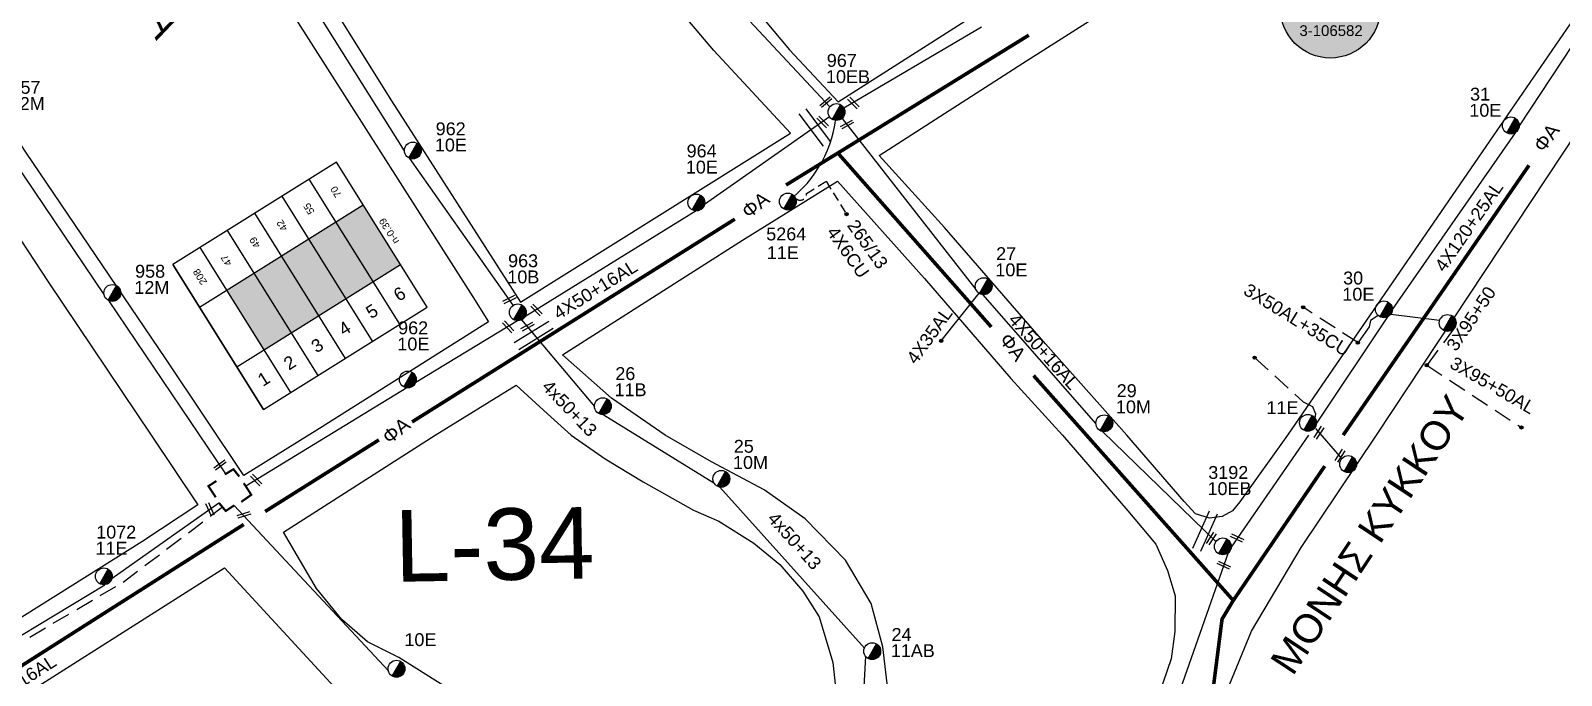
# Model space of a CAD drawing. Header units: millimetres. Extents: x 645 to 3057, y 900 to 1793.
# Drawn here: x 1938 to 2152, y 1557 to 1647.1 of the extents above; entities that cross this region are included whole.
import ezdxf
from ezdxf.enums import TextEntityAlignment as Align

# ---------------------------------------------------------------- set-up
doc = ezdxf.new("R2010")
doc.units = ezdxf.units.MM
doc.linetypes.add('DASHED', pattern=[19.05, 12.7, -6.35])
for name, color, linetype in [('Άγνωστα', 7, 'Continuous'), ('Ασφαλειοκιβώτια Χ.Τ 6 αναχωρήσεων', 7, 'Continuous'), ('Γυμνά εναέρια ΧΤ (3Φ)   4x35AL', 7, 'Continuous'), ('Γυμνά εναέρια ΧΤ και ΦΟΠ (3Φ)   4x50+16AL', 7, 'Continuous'), ('Επιγραφές - Σχήματα', 7, 'Continuous'), ('Καλώδια ΧΤ   4Χ6CU', 7, 'DASHED'), ('Μηχανική τομή', 7, 'Continuous'), ('Πελάτης μέσης τάσης', 7, 'Continuous'), ('Στύλος ΦΜ', 7, 'Continuous'), ('Στύλος ΦΜ @ 1', 7, 'Continuous'), ('Συνδέσεις', 7, 'Continuous'), ('Συνεστραμμένα ΧΤ   3x70+54.6+25 AL', 7, 'SYN_LINE'), ('Συνεστραμμένα ΧΤ   4x120+25 AL', 7, 'SYN_LINE'), ('Τομή', 7, 'Continuous'), ('Υπόβαθρο ΔΕΗ', 7, 'Continuous')]:
    doc.layers.add(name, color=color, linetype=linetype)
doc.styles.get("Standard").update_dxf_attribs({"font": 'arial.ttf'})
doc.linetypes.add('SYN_LINE', pattern='A,0.5,-0.0001,["/\\/\\/\\/",Standard,S=0.1,R=0,X=0,Y=-0.05],-0.25', length=0.7501)

# ---------------------------------------------------------------- blocks, each defined once
blk = doc.blocks.new('ΥΠΑΡΧΩΝ ΤΣΙΜΕΝΤΕΝΙΟΣ ΣΤΥΛΟΣ')
at = {"layer": 'Στύλος ΦΜ'}
blk.add_hatch(color=256, dxfattribs=at).paths.add_polyline_path([(-1.29, -2.28, 0.574793), (2.62, 0, 0.268822), (1.3, 2.27)])
blk.add_line((-1.29, -2.28), (1.3, 2.27), dxfattribs=at)
blk.add_circle((0, 0), 2.62, dxfattribs=at)
at = {"layer": 'Στύλος ΦΜ', "flags": 4}
for tag, p in [('ΑΡΙΘΜΟΣ', (-4.68, 8.05)), ('ΤΥΠΟΣ', (-4.91, 3.03))]:
    blk.add_attdef(tag, p, '', height=4, dxfattribs=at)
blk = doc.blocks.new('ΜΗΧΑΝΙΚΗ ΤΟΜΗ')
at = {"layer": 'Μηχανική τομή', "ltscale": 40}
for p, q in [((-1.89, 0.78), (1.89, 0.78)), ((1.89, 0), (-1.89, 0))]:
    blk.add_line(p, q, dxfattribs=at)
blk = doc.blocks.new('ΤΟΜΗ')
at = {"layer": 'Τομή', "ltscale": 40}
for p, q in [((-5.68, 0), (5.68, 0)), ((5.68, -2.33), (-5.68, -2.33))]:
    blk.add_line(p, q, dxfattribs=at)
blk = doc.blocks.new('_ΣΥΝΔΕΣΗ')
at = {"layer": 'Συνδέσεις', "linetype": 'SYN_LINE', "ltscale": 40}
blk.add_hatch(color=256, dxfattribs=at).paths.add_polyline_path([(0.5, -0.01, 1), (-0.5, -0.01, 1)])
at = {"layer": 'Συνδέσεις'}
blk.add_circle((0, -0.01), 0.5, dxfattribs=at)
blk = doc.blocks.new('ΑΣΦΑΛΕΙΟΚΙΒΩΤΙΟ ΥΠΟΣΤΑΘΜΟΥ 6 ΑΝΑΧΩΡΗΣΕΩΝ')
at = {"layer": 'Ασφαλειοκιβώτια Χ.Τ 6 αναχωρήσεων', "ltscale": 40}
for p, q in [((-23.91, 27), (23.91, 27)), ((-9.83, 27), (-9.83, -27)), ((9.83, 27), (9.83, -27)), ((-23.91, 18), (23.91, 18)), ((-23.91, 9), (23.91, 9)), ((-23.91, 0), (23.91, 0)), ((-23.91, -9), (23.91, -9)), ((-23.91, -18), (23.91, -18))]:
    blk.add_line(p, q, dxfattribs=at)
at = {"layer": 'Ασφαλειοκιβώτια Χ.Τ 6 αναχωρήσεων'}
blk.add_lwpolyline([(-23.91, -27), (23.91, -27), (23.91, 27), (-23.91, 27)], close=True, dxfattribs=at)
for s, p in [('1', (-18.47, 23.8)), ('2', (-18.47, 15.23)), ('3', (-18.47, 6.16)), ('4', (-18.47, -2.87)), ('5', (-18.47, -11.88)), ('6', (-18.47, -21.01))]:
    blk.add_text(s, height=3.6, rotation=270, dxfattribs=at).set_placement(p)
at = {"layer": 'Ασφαλειοκιβώτια Χ.Τ 6 αναχωρήσεων', "ltscale": 40}
for tag, height, p in [('ΟΝΟΜΑ', 5, (-0.27, 31.68)), ('ΚΕΙΜΕΝΟ 1', 2, (16.95, 22.41)), ('ΚΕΙΜΕΝΟ 2', 2, (16.95, 13.71)), ('ΚΕΙΜΕΝΟ 3', 2, (16.95, 4.31)), ('ΚΕΙΜΕΝΟ 4', 2, (16.95, -4.67)), ('ΚΕΙΜΕΝΟ 5', 2, (16.95, -13.51)), ('ΚΕΙΜΕΝΟ 6', 2, (16.95, -22.43)), ('ΣΧ', 2, (-0.21, -29.21))]:
    blk.add_attdef(tag, text='', height=height, dxfattribs=at).set_placement(p, align=Align.MIDDLE_CENTER)
blk = doc.blocks.new('ΠΕΛΑΤΗΣ ΜΕΣΗΣ ΤΑΣΗΣ')
at = {"layer": 'Πελάτης μέσης τάσης', "ltscale": 40, "true_color": 0x5db6e9}
blk.add_hatch(color=143, dxfattribs=at).paths.add_polyline_path([(3.5, 0, 1), (-3.5, 0, 1)])
at = {"layer": 'Πελάτης μέσης τάσης', "ltscale": 40}
blk.add_circle((0, 0), 3.5, dxfattribs=at)
at = {"layer": 'Πελάτης μέσης τάσης', "ltscale": 30, "insert": (-0.75, 2.73), "char_height": 1.5, "width": 113.5809, "attachment_point": 1}
blk.add_mtext('X', dxfattribs=at)
at = {"layer": 'Πελάτης μέσης τάσης', "ltscale": 40}
blk.add_attdef('ΑΡΙΘΜΟΣ_001', (-1.34, -1.06), '', height=1.5, dxfattribs=at)

msp = doc.modelspace()

# ---------------------------------------------------------------- hatches: boundary and pattern name
at = {"layer": 'Ασφαλειοκιβώτια Χ.Τ 6 αναχωρήσεων'}
for color, points in [(1, [(1985.88036, 1612.07008), (1989.69608, 1614.45552), (1984.48669, 1622.78842), (1980.67097, 1620.40299)]), (27, [(1982.06465, 1609.68465), (1985.88036, 1612.07008), (1980.67097, 1620.40299), (1976.85525, 1618.01756)]), (85, [(1978.24893, 1607.29922), (1982.06465, 1609.68465), (1976.85525, 1618.01756), (1973.03953, 1615.63213)]), (6, [(1974.43321, 1604.91379), (1978.24893, 1607.29922), (1973.03953, 1615.63213), (1969.22381, 1613.24669)]), (30, [(1970.61749, 1602.52836), (1974.43321, 1604.91379), (1969.22381, 1613.24669), (1965.40809, 1610.86126)])]:
    msp.add_hatch(color=color, dxfattribs=at).paths.add_polyline_path(points)

# ---------------------------------------------------------------- linework, layer by layer
at = {"layer": 'Άγνωστα', "color": 85}
for points in [[(1990.24591, 1630.33324), (1974.56092, 1655.33309)], [(2005.45709, 1608.74893), (1991.00668, 1629.27937)]]:
    msp.add_lwpolyline(points, dxfattribs=at)
at = {"layer": 'Άγνωστα', "color": 85, "linetype": 'DASHED', "ltscale": 0.2}
for points in [[(2126.40143, 1607.32394), (2125.32424, 1606.63472), (2125.16047, 1605.74805), (2123.57348, 1603.52109), (2115.91667, 1608.46838)], [(2137.04443, 1605.54232), (2133.20754, 1600.37596), (2146.43601, 1591.66672)], [(2109.13489, 1601.43588), (2115.93694, 1595.25841), (2117.2111, 1594.58689), (2117.6281, 1593.56805), (2117.56012, 1592.99021)]]:
    msp.add_lwpolyline(points, dxfattribs=at)
at = {"layer": 'Άγνωστα', "color": 5}
for points in [[(2006.60403, 1606.69666), (2016.8152, 1594.60479)], [(2018.05373, 1593.46906), (2033.51513, 1583.93166)], [(2034.34788, 1583.3225), (2054.56112, 1560.82054)], [(2054.69488, 1559.71828), (2053.68366, 1540.81115)]]:
    msp.add_lwpolyline(points, dxfattribs=at)
at = {"layer": 'Άγνωστα', "color": 30, "linetype": 'DASHED', "ltscale": 0.2}
msp.add_lwpolyline([(1926.71827, 1556.44364), (1926.54189, 1555.75223), (1927.16708, 1555.43086), (1927.73869, 1555.78795), (1928.00662, 1556.55566), (1950.9096, 1570.0529), (1964.78646, 1580.5518)], dxfattribs=at)
at = {"layer": 'Γυμνά εναέρια ΧΤ (3Φ)   4x35AL', "color": 2, "linetype": 'SYN_LINE', "ltscale": 10}
msp.add_lwpolyline([(2070.5499, 1610.45582), (2065.25889, 1603.76022)], dxfattribs=at)
at = {"layer": 'Γυμνά εναέρια ΧΤ και ΦΟΠ (3Φ)   4x50+16AL', "color": 2}
for points in [[(2070.96007, 1647.59899), (2051.69794, 1636.30936)], [(2051.43127, 1634.86735), (2070.15537, 1610.95746)], [(2071.09536, 1610.23911), (2086.93037, 1592.19824)], [(2087.88097, 1591.0973), (2103.72244, 1575.73161)]]:
    msp.add_lwpolyline(points, dxfattribs=at)
at = {"layer": 'Γυμνά εναέρια ΧΤ και ΦΟΠ (3Φ)   4x50+16AL', "color": 1}
for points in [[(1948.23424, 1610.25773), (1931.4454, 1635.12171)], [(1965.2803, 1585.18682), (1948.91452, 1609.3926)]]:
    msp.add_lwpolyline(points, dxfattribs=at)
at = {"layer": 'Γυμνά εναέρια ΧΤ και ΦΟΠ (3Φ)   4x50+16AL', "color": 85}
for points in [[(2049.69244, 1635.08196), (2032.20885, 1622.84597)], [(2031.03273, 1621.93004), (2007.08917, 1607.12815)], [(2006.05272, 1606.58132), (1991.82276, 1597.9659)], [(1990.57336, 1597.20999), (1968.04489, 1583.46829)]]:
    msp.add_lwpolyline(points, dxfattribs=at)
at = {"layer": 'Γυμνά εναέρια ΧΤ και ΦΟΠ (3Φ)   4x50+16AL', "color": 27}
for points in [[(1949.35793, 1570.61235), (1964.2915, 1581.13972)], [(1927.44456, 1557.09992), (1948.35705, 1569.68933)]]:
    msp.add_lwpolyline(points, dxfattribs=at)
at = {"layer": 'Γυμνά εναέρια ΧΤ και ΦΟΠ (3Φ)   4x50+16AL', "color": 6}
msp.add_lwpolyline([(1966.45094, 1580.77767), (1987.99542, 1557.62879)], dxfattribs=at)
at = {"layer": 'Καλώδια ΧΤ   4Χ6CU', "ltscale": 0.1}
msp.add_lwpolyline([(2044.94201, 1623.72132, 0.699472643), (2046.47659, 1624.36783), (2049.20155, 1626.07203), (2052.07296, 1621.48072)], format="xyb", dxfattribs=at)
at = {"layer": 'Συνεστραμμένα ΧΤ   3x70+54.6+25 AL', "color": 2, "ltscale": 20}
msp.add_lwpolyline([(2031.2256, 1656.34887), (2049.75063, 1636.5065)], dxfattribs=at)
at = {"layer": 'Συνεστραμμένα ΧΤ   3x70+54.6+25 AL', "linetype": 'SYN_LINE', "ltscale": 15}
msp.add_arc((2033.4521, 1637.01824), 17.25242, 307.1009712, 355.8041934, dxfattribs=at)
at = {"layer": 'Συνεστραμμένα ΧΤ   4x120+25 AL', "color": 85, "ltscale": 20}
for points in [[(2162.40371, 1658.51219), (2146.14127, 1633.83405)], [(2145.54972, 1632.86335), (2128.38784, 1608.14214)], [(2127.71487, 1607.11528), (2117.76565, 1592.2639)], [(2116.65768, 1590.59429), (2105.85266, 1574.95543)], [(2105.42526, 1574.13285), (2098.42895, 1554.26353)]]:
    msp.add_lwpolyline(points, dxfattribs=at)
at = {"layer": 'Συνεστραμμένα ΧΤ   4x120+25 AL', "color": 85, "ltscale": 5}
for points in [[(2128.17693, 1607.50626), (2135.00397, 1606.64522)], [(2121.39004, 1587.29923), (2117.70797, 1591.54393)]]:
    msp.add_lwpolyline(points, dxfattribs=at)
at = {"layer": 'Υπόβαθρο ΔΕΗ'}
for points in [[(2000.12761, 1700.53204), (2015.02549, 1679.81937), (2028.53108, 1663.056), (2044.06792, 1644.44898), (2050.90531, 1637.19105), (2085.81764, 1659.46101), (2069.39241, 1685.00943), (2052.12991, 1712.98783), (2042.98969, 1727.24198), (2000.12761, 1700.53204)], [(2006.49411, 1609.177), (2044.2173, 1632.78968), (2033.51261, 1644.34588), (2022.89898, 1656.93413), (2008.7555, 1675.05595), (1990.75754, 1699.50573), (1981.63677, 1713.91416), (1976.05796, 1723.77133), (1957.92974, 1714.13551), (1942.75777, 1706.11368), (1950.90491, 1689.52312), (1961.90583, 1667.14151), (1969.36801, 1667.82285), (1988.41521, 1637.31536), (2006.49411, 1609.177)], [(1901.94765, 1684.27725), (1937.27363, 1703.12443), (1942.22004, 1692.48768), (1954.78236, 1667.12255), (1962.94152, 1650.10523), (1972.35115, 1653.02116), (1999.81252, 1609.90662), (2002.01801, 1606.41846), (1978.3689, 1591.51981), (1967.80771, 1584.96031), (1956.86006, 1601.26404), (1937.32229, 1630.13871), (1913.90482, 1666.05014), (1901.94765, 1684.27725)], [(2058.07757, 1553.15091), (2057.13276, 1561.02314), (2055.48851, 1567.05744), (2051.90828, 1573.1114), (2046.27106, 1578.88061), (2040.5555, 1582.95651), (2033.1727, 1586.87973), (2026.69892, 1590.59429), (2019.18086, 1595.76425), (2012.3612, 1601.80051), (2037.516, 1617.84456), (2050.825, 1626.10971), (2062.98534, 1612.4768), (2075.04054, 1598.53073), (2082.24722, 1590.59429), (2091.39723, 1580.00147), (2095.33088, 1575.36288), (2096.92571, 1571.67657), (2098.03067, 1568.14241), (2097.98647, 1563.15041), (2097.45428, 1559.33246), (2095.20018, 1552.66174)], [(1997.00385, 1554.76795), (1989.4408, 1559.51633), (1985.09995, 1561.70679), (1981.50292, 1564.80731), (1977.96049, 1569.1571), (1973.30909, 1577.02532), (1994.54217, 1590.59429), (2005.88087, 1597.57972), (2010.24657, 1593.58837), (2013.57423, 1590.59429), (2018.30937, 1587.26362), (2023.61583, 1584.04523), (2030.66318, 1580.11922), (2034.218, 1578.57439), (2039.09726, 1575.50304), (2042.72935, 1572.49062), (2045.96027, 1568.79433), (2048.25287, 1565.18973), (2050.16299, 1558.8144), (2051.06476, 1550.19812)], [(1938.65396, 1555.29587), (1965.08166, 1572.05711), (1984.7855, 1550.66412)]]:
    msp.add_lwpolyline(points, dxfattribs=at)
for points in [[(1954.81252, 1590.59429), (1961.3714, 1580.8452), (1953.5239, 1575.70103), (1927.05656, 1559.09807), (1915.72234, 1576.68856), (1906.70962, 1590.59429), (1894.64551, 1609.37349), (1884.96057, 1624.02856), (1881.59916, 1621.91986), (1875.6067, 1628.42928), (1867.85585, 1637.37818), (1860.14578, 1647.11376), (1853.66482, 1656.48168), (1849.31783, 1663.73216), (1879.62789, 1675.60682), (1894.63315, 1681.58618), (1913.00259, 1653.68533), (1929.77698, 1628.13902), (1940.44604, 1612.04541)], [(2113.72666, 1590.59429), (2107.08103, 1581.27416), (2106.05284, 1579.99645), (2104.5874, 1579.23318), (2102.82892, 1578.98916), (2100.88075, 1579.59387), (2099.28153, 1581.30574), (2091.24424, 1590.59429), (2079.87372, 1603.35546), (2065.7564, 1619.6312), (2056.62952, 1629.67445), (2076.72485, 1642.57454), (2109.677, 1663.55639), (2137.00035, 1680.59317), (2156.84658, 1653.36142), (2140.43688, 1629.45312)], [(2198.45996, 1590.59429), (2204.8843, 1582.39419), (2186.3549, 1568.36203), (2165.6014, 1552.99934), (2137.30713, 1531.85463), (2111.8494, 1512.93839), (2108.76097, 1516.09208), (2106.42585, 1519.81504), (2103.51862, 1527.12171), (2102.36415, 1536.51791), (2103.62872, 1546.98296), (2105.33302, 1555.04176), (2108.68649, 1563.17414), (2115.61957, 1574.90229), (2126.17991, 1590.59429), (2156.47717, 1636.33663), (2162.7137, 1645.72554), (2175.12942, 1628.96771), (2191.90582, 1606.06784), (2190.21194, 1601.79667)]]:
    msp.add_lwpolyline(points, close=True, dxfattribs=at)
at = {"layer": 'Υπόβαθρο ΔΕΗ', "color": 85, "const_width": 0.5}
for points in [[(2077.55166, 1646.49769), (2043.60374, 1625.55219)], [(2050.85242, 1630.02455), (2072.3107, 1605.71011)], [(2121.51224, 1590.59429), (2147.49649, 1628.30618)], [(2036.44632, 1620.78282), (1991.30149, 1592.43628)], [(2078.22036, 1598.92059), (2106.14606, 1567.48372)], [(1986.67173, 1589.92574), (1970.76113, 1579.92239)], [(2118.93759, 1586.27087), (2106.14606, 1567.48372), (2104.57563, 1564.87795), (2103.1756, 1553.89314)], [(1967.77359, 1578.10946), (1935.9894, 1557.90098)]]:
    msp.add_lwpolyline(points, dxfattribs=at)
at = {"layer": 'Υπόβαθρο ΔΕΗ', "const_width": 0.3}
for points in [[(1963.95631, 1584.192), (1962.82866, 1583.46525), (1963.85963, 1581.90562)], [(1967.15158, 1584.80271), (1966.3296, 1585.83318), (1965.13146, 1585.09514)], [(1967.43022, 1581.26568), (1968.8234, 1582.25438), (1967.77851, 1583.88364)], [(1964.2915, 1581.13972), (1965.25281, 1579.99785), (1966.45094, 1580.77767)]]:
    msp.add_lwpolyline(points, dxfattribs=at)

# ---------------------------------------------------------------- block references
at = {"layer": 'Ασφαλειοκιβώτια Χ.Τ 6 αναχωρήσεων'}
ref = msp.add_blockref('ΑΣΦΑΛΕΙΟΚΙΒΩΤΙΟ ΥΠΟΣΤΑΘΜΟΥ 6 ΑΝΑΧΩΡΗΣΕΩΝ', (1975.64423, 1611.46567), dxfattribs=dict(at, xscale=0.4999999999998459, yscale=0.4999999999998459, zscale=0.4999999999998459, rotation=122.011941529755))
ref.add_attrib('ΣΧ', 'n-0.39', dxfattribs={"ltscale": 40, "height": 1, "rotation": 122.0119415}).set_placement((1988.08404, 1619.11582), align=Align.MIDDLE_CENTER)
ref.add_attrib('ΚΕΙΜΕΝΟ 2', '47', dxfattribs={"ltscale": 40, "height": 1, "rotation": 122.0119415}).set_placement((1965.33942, 1615.01984), align=Align.MIDDLE_CENTER)
ref.add_attrib('ΚΕΙΜΕΝΟ 1', '208', dxfattribs={"ltscale": 40, "height": 1, "rotation": 122.0119415}).set_placement((1961.64937, 1612.71297), align=Align.MIDDLE_CENTER)
ref.add_attrib('ΚΕΙΜΕΝΟ 3', '49', dxfattribs={"ltscale": 40, "height": 1, "rotation": 122.0119415}).set_placement((1969.3249, 1617.51141), align=Align.MIDDLE_CENTER)
ref.add_attrib('ΚΕΙΜΕΝΟ 4', '42', dxfattribs={"ltscale": 40, "height": 1, "rotation": 122.0119415}).set_placement((1973.12972, 1619.89002), align=Align.MIDDLE_CENTER)
ref.add_attrib('ΚΕΙΜΕΝΟ 5', '55', dxfattribs={"ltscale": 40, "height": 1, "rotation": 122.0119415}).set_placement((1976.87858, 1622.23366), align=Align.MIDDLE_CENTER)
ref.add_attrib('ΚΕΙΜΕΝΟ 6', '70', dxfattribs={"ltscale": 40, "height": 1, "rotation": 122.0119415}).set_placement((1980.66135, 1624.59849), align=Align.MIDDLE_CENTER)
at = {"layer": 'Μηχανική τομή'}
for p, xscale, yscale, zscale, rotation in [((2049.30426, 1636.98461), 0.5000000000000749, 0.5000000000000749, 0.5000000000000749, 39.7284564584757), ((2053.15942, 1637.16594), 0.5000000000000687, 0.5000000000000687, 0.5000000000000687, 133.8605538009383), ((2048.8676, 1634.50469), 0.5000000000000687, 0.5000000000000687, 0.5000000000000687, 133.8605538009383), ((2052.22811, 1633.83508), 0.5000000000000432, 0.5000000000000432, 0.5000000000000432, 28.20573220710854), ((2005.00836, 1609.38647), 0.4999999999999805, 0.4999999999999805, 0.4999999999999805, 26.46286390325898), ((2008.84866, 1608.21586), 0.5000000000000687, 0.5000000000000687, 0.5000000000000687, 133.8605538009383), ((2004.876, 1605.86889), 0.5000000000000687, 0.5000000000000687, 0.5000000000000687, 133.8605538009383), ((2007.53433, 1605.59501), 0.5000000000000432, 0.5000000000000432, 0.5000000000000432, 28.20573220710854), ((2118.28436, 1590.83727), 0.5000000000000496, 0.5000000000000496, 0.5000000000000496, 56.36377743465852), ((2121.23547, 1587.61372), 0.5000000000000496, 0.5000000000000496, 0.5000000000000496, 56.36377743465852), ((1964.34099, 1586.5761), 0.5000000000001075, 0.5000000000001075, 0.5000000000001075, 215.5971313120047), ((1969.66066, 1584.45386), 0.5000000000000687, 0.5000000000000687, 0.5000000000000687, 133.8605538009383), ((1962.86714, 1580.13562), 0.4999999999999802, 0.4999999999999802, 0.4999999999999802, 294.3335332513532), ((1967.85157, 1579.27274), 0.5000000000000682, 0.5000000000000682, 0.5000000000000682, 18.09316502955883), ((2103.24362, 1576.02667), 0.5000000000001126, 0.5000000000001126, 0.5000000000001126, 56.36377743464766), ((2106.59359, 1576.02781), 0.5000000000000129, 0.5000000000000129, 0.5000000000000129, 335.25561472198), ((2104.75899, 1572.24068), 0.5000000000000129, 0.5000000000000129, 0.5000000000000129, 335.25561472198)]:
    msp.add_blockref('ΜΗΧΑΝΙΚΗ ΤΟΜΗ', p, dxfattribs=dict(at, xscale=xscale, yscale=yscale, zscale=zscale, rotation=rotation))
at = {"layer": 'Πελάτης μέσης τάσης'}
ref = msp.add_blockref('ΠΕΛΑΤΗΣ ΜΕΣΗΣ ΤΑΣΗΣ', (2119.72452, 1650.30882), dxfattribs=dict(at, xscale=2, yscale=2, zscale=2))
ref.add_attrib('ΑΡΙΘΜΟΣ_001', 'ΦΠ-105', (2116.12005, 1651.43635), dxfattribs={"ltscale": 40, "height": 1.5})
ref.add_attrib('ΑΡΙΘΜΟΣ_002', 'ΦΚ/Κ/10-54', (2114.32281, 1648.89133), dxfattribs={"ltscale": 40, "height": 1.5})
ref.add_attrib('ΑΡΙΘΜΟΣ_003', '3-106582', (2115.39461, 1646.38519), dxfattribs={"ltscale": 40, "height": 1.5})
at = {"layer": 'Στύλος ΦΜ @ 1', "ltscale": 40}
ref = msp.add_blockref('ΥΠΑΡΧΩΝ ΤΣΙΜΕΝΤΕΝΙΟΣ ΣΤΥΛΟΣ', (2050.65828, 1635.75596), dxfattribs=dict(at, xscale=0.4499999999998181, yscale=0.4499999999998181, zscale=0.4499999999998181))
ref.add_attrib('ΤΥΠΟΣ', '10EB', (2049.19378, 1639.80908), dxfattribs={"layer": 'Στύλος ΦΜ', "height": 1.8, "flags": 4})
ref.add_attrib('ΑΡΙΘΜΟΣ', '967', (2049.30033, 1642.07137), dxfattribs={"layer": 'Στύλος ΦΜ', "height": 1.8, "flags": 4})
ref = msp.add_blockref('ΥΠΑΡΧΩΝ ΤΣΙΜΕΝΤΕΝΙΟΣ ΣΤΥΛΟΣ', (1931.9689, 1636.17674), dxfattribs=dict(at, xscale=0.4499999999998181, yscale=0.4499999999998181, zscale=0.4499999999998181))
ref.add_attrib('ΤΥΠΟΣ', '12M', (1935.04911, 1636.04598), dxfattribs={"layer": 'Στύλος ΦΜ', "height": 1.8, "flags": 4})
ref.add_attrib('ΑΡΙΘΜΟΣ', '957', (1935.15566, 1638.30827), dxfattribs={"layer": 'Στύλος ΦΜ', "height": 1.8, "flags": 4})
ref = msp.add_blockref('ΥΠΑΡΧΩΝ ΤΣΙΜΕΝΤΕΝΙΟΣ ΣΤΥΛΟΣ', (2144.96463, 1633.8855), dxfattribs=dict(at, xscale=0.4499999999998181, yscale=0.4499999999998181, zscale=0.4499999999998181))
ref.add_attrib('ΤΥΠΟΣ', '10E', (2139.15411, 1635.10119), dxfattribs={"layer": 'Στύλος ΦΜ', "height": 1.8, "flags": 4})
ref.add_attrib('ΑΡΙΘΜΟΣ', '31', (2139.26066, 1637.36348), dxfattribs={"layer": 'Στύλος ΦΜ', "height": 1.8, "flags": 4})
ref = msp.add_blockref('ΥΠΑΡΧΩΝ ΤΣΙΜΕΝΤΕΝΙΟΣ ΣΤΥΛΟΣ', (1991.42271, 1630.38121), dxfattribs=dict(at, xscale=0.4499999999998181, yscale=0.4499999999998181, zscale=0.4499999999998181))
ref.add_attrib('ΤΥΠΟΣ', '10E', (1994.50292, 1630.25045), dxfattribs={"layer": 'Στύλος ΦΜ', "height": 1.8, "flags": 4})
ref.add_attrib('ΑΡΙΘΜΟΣ', '962', (1994.60947, 1632.51274), dxfattribs={"layer": 'Στύλος ΦΜ', "height": 1.8, "flags": 4})
ref = msp.add_blockref('ΥΠΑΡΧΩΝ ΤΣΙΜΕΝΤΕΝΙΟΣ ΣΤΥΛΟΣ', (2031.06048, 1623.10748), dxfattribs=dict(at, xscale=0.4499999999998181, yscale=0.4499999999998181, zscale=0.4499999999998181))
ref.add_attrib('ΤΥΠΟΣ', '10E', (2029.59597, 1627.1606), dxfattribs={"layer": 'Στύλος ΦΜ', "height": 1.8, "flags": 4})
ref.add_attrib('ΑΡΙΘΜΟΣ', '964', (2029.70252, 1629.42289), dxfattribs={"layer": 'Στύλος ΦΜ', "height": 1.8, "flags": 4})
ref = msp.add_blockref('ΥΠΑΡΧΩΝ ΤΣΙΜΕΝΤΕΝΙΟΣ ΣΤΥΛΟΣ', (2043.85913, 1623.25816), dxfattribs=dict(at, xscale=0.4499999999998181, yscale=0.4499999999998181, zscale=0.4499999999998181))
ref.add_attrib('ΤΥΠΟΣ', '11E', (2040.91381, 1615.19547), dxfattribs={"layer": 'Στύλος ΦΜ', "height": 1.8, "flags": 4})
ref.add_attrib('ΑΡΙΘΜΟΣ', '5264', (2040.83784, 1617.81516), dxfattribs={"layer": 'Στύλος ΦΜ', "height": 1.8, "flags": 4})
ref = msp.add_blockref('ΥΠΑΡΧΩΝ ΤΣΙΜΕΝΤΕΝΙΟΣ ΣΤΥΛΟΣ', (2071.24377, 1611.40749), dxfattribs=dict(at, xscale=0.4499999999998181, yscale=0.4499999999998181, zscale=0.4499999999998181))
ref.add_attrib('ΤΥΠΟΣ', '10E', (2072.87665, 1612.79885), dxfattribs={"layer": 'Στύλος ΦΜ', "height": 1.8, "flags": 4})
ref.add_attrib('ΑΡΙΘΜΟΣ', '27', (2072.9832, 1615.06113), dxfattribs={"layer": 'Στύλος ΦΜ', "height": 1.8, "flags": 4})
ref = msp.add_blockref('ΥΠΑΡΧΩΝ ΤΣΙΜΕΝΤΕΝΙΟΣ ΣΤΥΛΟΣ', (1949.39294, 1610.46882), dxfattribs=dict(at, xscale=0.4499999999998181, yscale=0.4499999999998181, zscale=0.4499999999998181))
ref.add_attrib('ΤΥΠΟΣ', '12M', (1952.47315, 1610.33807), dxfattribs={"layer": 'Στύλος ΦΜ', "height": 1.8, "flags": 4})
ref.add_attrib('ΑΡΙΘΜΟΣ', '958', (1952.5797, 1612.60035), dxfattribs={"layer": 'Στύλος ΦΜ', "height": 1.8, "flags": 4})
ref = msp.add_blockref('ΥΠΑΡΧΩΝ ΤΣΙΜΕΝΤΕΝΙΟΣ ΣΤΥΛΟΣ', (2006.0942, 1607.75836), dxfattribs=dict(at, xscale=0.4499999999998181, yscale=0.4499999999998181, zscale=0.4499999999998181))
ref.add_attrib('ΤΥΠΟΣ', '10B', (2004.6297, 1611.81148), dxfattribs={"layer": 'Στύλος ΦΜ', "height": 1.8, "flags": 4})
ref.add_attrib('ΑΡΙΘΜΟΣ', '963', (2004.73625, 1614.07377), dxfattribs={"layer": 'Στύλος ΦΜ', "height": 1.8, "flags": 4})
ref = msp.add_blockref('ΥΠΑΡΧΩΝ ΤΣΙΜΕΝΤΕΝΙΟΣ ΣΤΥΛΟΣ', (2127.21067, 1608.17967), dxfattribs=dict(at, xscale=0.4499999999998181, yscale=0.4499999999998181, zscale=0.4499999999998181))
ref.add_attrib('ΤΥΠΟΣ', '10E', (2121.40015, 1609.39535), dxfattribs={"layer": 'Στύλος ΦΜ', "height": 1.8, "flags": 4})
ref.add_attrib('ΑΡΙΘΜΟΣ', '30', (2121.5067, 1611.65764), dxfattribs={"layer": 'Στύλος ΦΜ', "height": 1.8, "flags": 4})
ref = msp.add_blockref('ΥΠΑΡΧΩΝ ΤΣΙΜΕΝΤΕΝΙΟΣ ΣΤΥΛΟΣ', (1990.71968, 1598.37864), dxfattribs=dict(at, xscale=0.4499999999998181, yscale=0.4499999999998181, zscale=0.4499999999998181))
ref.add_attrib('ΤΥΠΟΣ', '10E', (1989.25518, 1602.43176), dxfattribs={"layer": 'Στύλος ΦΜ', "height": 1.8, "flags": 4})
ref.add_attrib('ΑΡΙΘΜΟΣ', '962', (1989.36173, 1604.69404), dxfattribs={"layer": 'Στύλος ΦΜ', "height": 1.8, "flags": 4})
at = {"layer": 'Στύλος ΦΜ @ 1', "ltscale": 40, "xscale": 0.4499999999998181, "yscale": 0.4499999999998181, "zscale": 0.4499999999998181}
for p in [(2136.12185, 1606.27443), (2122.21367, 1586.54809)]:
    msp.add_blockref('ΥΠΑΡΧΩΝ ΤΣΙΜΕΝΤΕΝΙΟΣ ΣΤΥΛΟΣ', p, dxfattribs=at)
at = {"layer": 'Στύλος ΦΜ @ 1', "ltscale": 40}
ref = msp.add_blockref('ΥΠΑΡΧΩΝ ΤΣΙΜΕΝΤΕΝΙΟΣ ΣΤΥΛΟΣ', (2017.99227, 1594.64522), dxfattribs=dict(at, xscale=0.4499999999998181, yscale=0.4499999999998181, zscale=0.4499999999998181))
ref.add_attrib('ΤΥΠΟΣ', '11B', (2019.62515, 1596.03658), dxfattribs={"layer": 'Στύλος ΦΜ', "height": 1.8, "flags": 4})
ref.add_attrib('ΑΡΙΘΜΟΣ', '26', (2019.7317, 1598.29887), dxfattribs={"layer": 'Στύλος ΦΜ', "height": 1.8, "flags": 4})
ref = msp.add_blockref('ΥΠΑΡΧΩΝ ΤΣΙΜΕΝΤΕΝΙΟΣ ΣΤΥΛΟΣ', (2088.10686, 1592.2532), dxfattribs=dict(at, xscale=0.4499999999998181, yscale=0.4499999999998181, zscale=0.4499999999998181))
ref.add_attrib('ΤΥΠΟΣ', '10M', (2089.73973, 1593.64456), dxfattribs={"layer": 'Στύλος ΦΜ', "height": 1.8, "flags": 4})
ref.add_attrib('ΑΡΙΘΜΟΣ', '29', (2089.84628, 1595.90685), dxfattribs={"layer": 'Στύλος ΦΜ', "height": 1.8, "flags": 4})
ref = msp.add_blockref('ΥΠΑΡΧΩΝ ΤΣΙΜΕΝΤΕΝΙΟΣ ΣΤΥΛΟΣ', (2116.58938, 1592.32328), dxfattribs=dict(at, xscale=0.4499999999998181, yscale=0.4499999999998181, zscale=0.4499999999998181))
ref.add_attrib('ΤΥΠΟΣ', '11E', (2110.77887, 1593.53896), dxfattribs={"layer": 'Στύλος ΦΜ', "height": 1.8, "flags": 4})
ref = msp.add_blockref('ΥΠΑΡΧΩΝ ΤΣΙΜΕΝΤΕΝΙΟΣ ΣΤΥΛΟΣ', (2034.55661, 1584.48162), dxfattribs=dict(at, xscale=0.4499999999998181, yscale=0.4499999999998181, zscale=0.4499999999998181))
ref.add_attrib('ΤΥΠΟΣ', '10M', (2036.18949, 1585.87298), dxfattribs={"layer": 'Στύλος ΦΜ', "height": 1.8, "flags": 4})
ref.add_attrib('ΑΡΙΘΜΟΣ', '25', (2036.29604, 1588.13527), dxfattribs={"layer": 'Στύλος ΦΜ', "height": 1.8, "flags": 4})
ref = msp.add_blockref('ΥΠΑΡΧΩΝ ΤΣΙΜΕΝΤΕΝΙΟΣ ΣΤΥΛΟΣ', (2104.67818, 1575.04336), dxfattribs=dict(at, xscale=0.4499999999998181, yscale=0.4499999999998181, zscale=0.4499999999998181))
ref.add_attrib('ΤΥΠΟΣ', '10EB', (2102.54333, 1582.21718), dxfattribs={"layer": 'Στύλος ΦΜ', "height": 1.8, "flags": 4})
ref.add_attrib('ΑΡΙΘΜΟΣ', '3192', (2102.64987, 1584.47947), dxfattribs={"layer": 'Στύλος ΦΜ', "height": 1.8, "flags": 4})
ref = msp.add_blockref('ΥΠΑΡΧΩΝ ΤΣΙΜΕΝΤΕΝΙΟΣ ΣΤΥΛΟΣ', (1948.20593, 1570.85736), dxfattribs=dict(at, xscale=0.4499999999998181, yscale=0.4499999999998181, zscale=0.4499999999998181))
ref.add_attrib('ΤΥΠΟΣ', '11E', (1947.03676, 1573.88262), dxfattribs={"layer": 'Στύλος ΦΜ', "height": 1.8, "flags": 4})
ref.add_attrib('ΑΡΙΘΜΟΣ', '1072', (1947.14331, 1576.14491), dxfattribs={"layer": 'Στύλος ΦΜ', "height": 1.8, "flags": 4})
ref = msp.add_blockref('ΥΠΑΡΧΩΝ ΤΣΙΜΕΝΤΕΝΙΟΣ ΣΤΥΛΟΣ', (1989.13132, 1557.94004), dxfattribs=dict(at, xscale=0.4499999999998181, yscale=0.4499999999998181, zscale=0.4499999999998181))
ref.add_attrib('ΤΥΠΟΣ', '10E', (1990.23953, 1561.11107), dxfattribs={"layer": 'Στύλος ΦΜ', "height": 1.8, "flags": 4})
ref = msp.add_blockref('ΥΠΑΡΧΩΝ ΤΣΙΜΕΝΤΕΝΙΟΣ ΣΤΥΛΟΣ', (2055.65914, 1560.39454), dxfattribs=dict(at, xscale=0.4499999999998181, yscale=0.4499999999998181, zscale=0.4499999999998181))
ref.add_attrib('ΤΥΠΟΣ', '11AB', (2058.25868, 1559.57127), dxfattribs={"layer": 'Στύλος ΦΜ', "height": 1.8, "flags": 4})
ref.add_attrib('ΑΡΙΘΜΟΣ', '24', (2058.36523, 1561.83356), dxfattribs={"layer": 'Στύλος ΦΜ', "height": 1.8, "flags": 4})
at = {"layer": 'Συνδέσεις', "xscale": 0.4499999999998181, "yscale": 0.4499999999998181, "zscale": 0.4499999999998181}
for p in [(2052.0744, 1621.48593), (2115.91667, 1608.46838), (2065.30509, 1603.78251), (2123.57348, 1603.52109), (2109.13489, 1601.43588), (2133.20754, 1600.37596), (2146.43601, 1591.66672)]:
    msp.add_blockref('_ΣΥΝΔΕΣΗ', p, dxfattribs=at)
at = {"layer": 'Τομή'}
for p, xscale, yscale, zscale, rotation in [((2048.05945, 1633.9391), 0.5000000000004471, 0.5000000000004471, 0.5000000000004471, 306.693587015274), ((2008.0246, 1605.01444), 0.5000000000005208, 0.5000000000005208, 0.5000000000005208, 31.62997432954113), ((2101.66582, 1577.40624), 0.5000000000003764, 0.5000000000003764, 0.5000000000003764, 66.03337291229393)]:
    msp.add_blockref('ΤΟΜΗ', p, dxfattribs=dict(at, xscale=xscale, yscale=yscale, zscale=zscale, rotation=rotation))

# ---------------------------------------------------------------- texts
at = {"layer": 'Γυμνά εναέρια ΧΤ (3Φ)   4x35AL', "color": 7, "insert": (2060.30908, 1601.40705), "char_height": 1.8, "width": 168.3717627, "attachment_point": 1, "rotation": 54.2333865}
msp.add_mtext('4X35AL', dxfattribs=at)
at = {"layer": 'Γυμνά εναέρια ΧΤ και ΦΟΠ (3Φ)   4x50+16AL', "color": 7, "char_height": 1.8, "width": 168.3717627, "attachment_point": 1}
for insert, rotation in [((2010.85586, 1608.20541), 31.9206072), ((2075.92491, 1607.8163), 311.8514621), ((1929.67619, 1552.85796), 32.7227518)]:
    msp.add_mtext('4X50+16AL', dxfattribs=dict(at, insert=insert, rotation=rotation))
at = {"layer": 'Επιγραφές - Σχήματα', "width": 69.9753744, "attachment_point": 1}
for s, insert, char_height, rotation in [('ΑΓ. ΣΑΡΑΝΤΑ', (1943.81069, 1679.63925), 4, 295.4597097), ('ΜΟΝΗΣ ΚΥΚΚΟΥ', (2111.12686, 1559.00009), 4, 56.4951352), ('L-34', (1988.76064, 1580.08684), 10, 0.9925881)]:
    msp.add_mtext(s, dxfattribs=dict(at, insert=insert, char_height=char_height, rotation=rotation))
at = {"layer": 'Επιγραφές - Σχήματα', "color": 7, "char_height": 1.8, "width": 168.3717627, "attachment_point": 1}
for s, insert, rotation in [('3X50AL+35CU', (2108.36739, 1611.91669), 328.2882039), ('3X95+50', (2135.81938, 1603.18788), 55.9860508), ('3X95+50AL', (2137.1728, 1601.67404), 329.709046), ('4x50+13', (2010.63689, 1598.49152), 313.6907553), ('4x50+13', (2042.23762, 1580.05021), 311.7317237)]:
    msp.add_mtext(s, dxfattribs=dict(at, insert=insert, rotation=rotation))
at = {"layer": 'Καλώδια ΧΤ   4Χ6CU', "ltscale": 0.1, "char_height": 1.8, "attachment_point": 1, "rotation": 305.4386103}
for s, insert in [('265/13', (2053.52709, 1620.94491)), ('4X6CU', (2050.66569, 1619.99156))]:
    msp.add_mtext_dynamic_manual_height_columns(s, width=14.1865512, gutter_width=12.5, heights=[0], dxfattribs=dict(at, insert=insert))
at = {"layer": 'Συνεστραμμένα ΧΤ   4x120+25 AL', "color": 7, "insert": (2134.1782, 1614.30021), "char_height": 1.8, "width": 168.3717627, "attachment_point": 1, "rotation": 55.1771699}
msp.add_mtext('4X120+25AL', dxfattribs=at)
at = {"layer": 'Υπόβαθρο ΔΕΗ', "char_height": 1.8, "width": 4.6964718, "attachment_point": 1}
for insert, rotation in [((2147.97699, 1631.1339), 53.7703384), ((2037.16235, 1622.27447), 38.8058597), ((2074.84973, 1605.09219), 307.8177415), ((1986.91332, 1590.73461), 38.8058597)]:
    msp.add_mtext('{\\H1.083x;\\C85;ΦΑ}', dxfattribs=dict(at, insert=insert, rotation=rotation))

doc.saveas('drawing.dxf')
